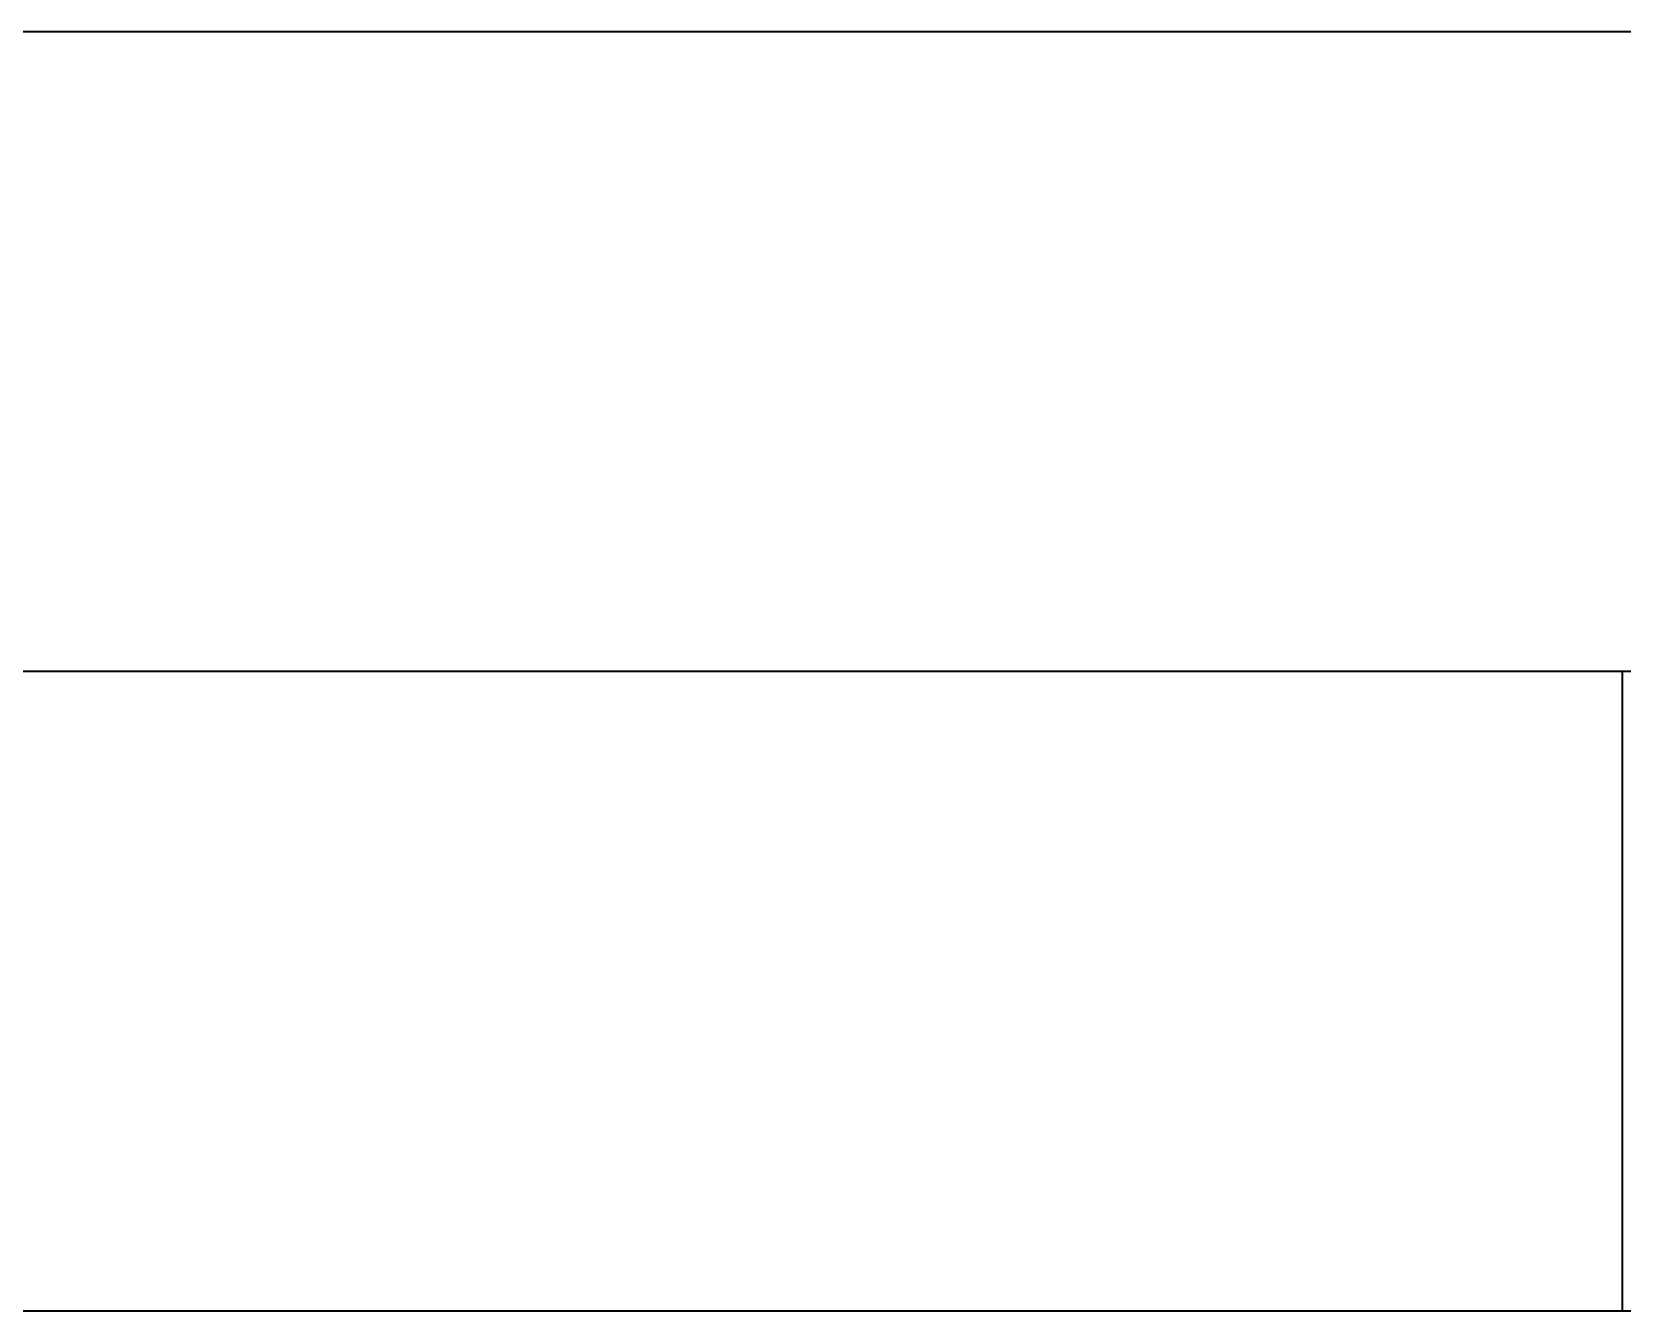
# Model space of a CAD drawing. Extents: x 315 to 857, y 212 to 651.
# Drawn here: x 400.73 to 408.19, y 219.79 to 225.79 of the extents above; entities that cross this region are included whole.
import ezdxf

# ---------------------------------------------------------------- set-up
doc = ezdxf.new("R2010")
doc.units = 0

msp = doc.modelspace()

# ---------------------------------------------------------------- linework, layer by layer
at = {"color": 7, "lineweight": 35}
for p, q in [((453.792, 225.7869), (397.412, 225.7869)), ((453.792, 222.7869), (397.412, 222.7869)), ((453.792, 219.7869), (397.412, 219.7869))]:
    msp.add_line(p, q, dxfattribs=at)
at = {"color": 7, "lineweight": 35, "ltscale": 0.269374}
for p, q in [((408.187, 222.7869), (397.412, 222.7869)), ((408.187, 219.7869), (397.412, 219.7869))]:
    msp.add_line(p, q, dxfattribs=at)
at = {"color": 7, "lineweight": 35, "ltscale": 0.075}
msp.add_line((408.187, 222.7869), (408.187, 219.7869), dxfattribs=at)

doc.saveas('drawing.dxf')
